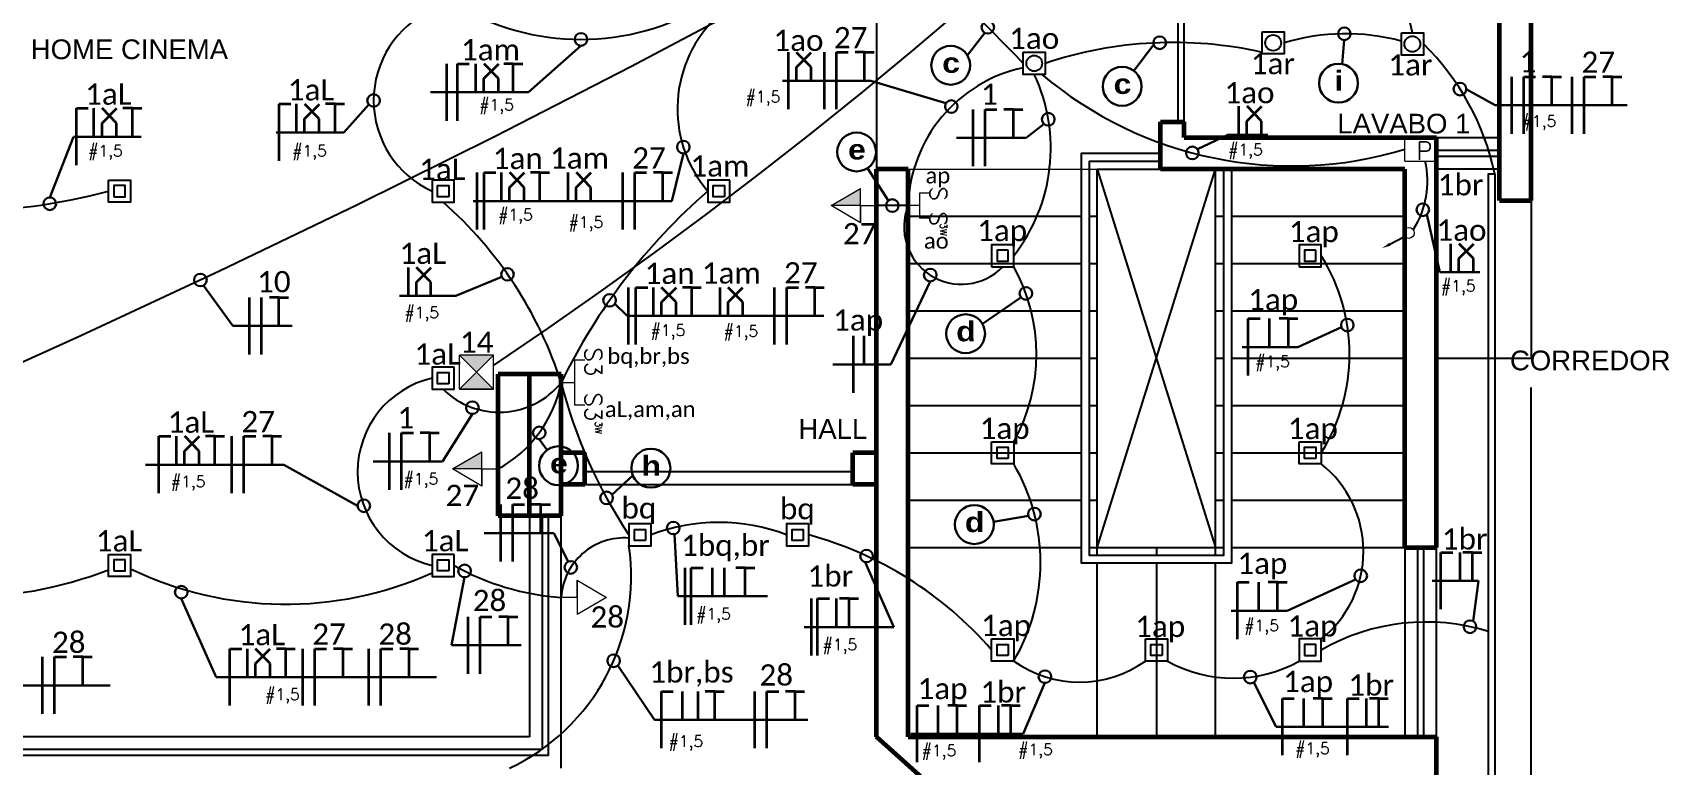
# Model space of a CAD drawing. Header units: millimetres. Extents: x 2775 to 3964, y 1473 to 2314.
# Drawn here: x 2938 to 2992.1, y 2089.1 to 2113.3 of the extents above; entities that cross this region are included whole.
import ezdxf
from ezdxf.enums import TextEntityAlignment as Align

# ---------------------------------------------------------------- set-up
doc = ezdxf.new("R2010")
doc.units = ezdxf.units.MM
for name, pattern in [('ACAD_ISO02W100', [15, 12, -3]), ('ACAD_ISO04W100', [30, 24, -3, 0, -3]), ('CONTINUO', [0]), ('DASHDOT2', [0.5, 0.25, -0.125, 0, -0.125]), ('DASHEDX2', [38.1, 25.4, -12.7])]:
    doc.linetypes.add(name, pattern=pattern)
for name, color, linetype in [('01', 254, 'Continuous'), ('02', 7, 'Continuous'), ('03', 254, 'Continuous'), ('04', 4, 'Continuous'), ('1', 2, 'Continuous'), ('Correções', 30, 'Continuous')]:
    doc.layers.add(name, color=color, linetype=linetype)
for name, color, linetype, lineweight in [('06', 252, 'Continuous', 60), ('deck', 35, 'Continuous', 5), ('EJEL05130C', 130, 'Continuous', 30), ('EJEL0550C', 50, 'Continuous', 35), ('EJEL0580C', 80, 'Continuous', 9), ('EJEL09210C', 210, 'Continuous', 9), ('EJEL25170C', 170, 'Continuous', 25), ('EJEL25170T', 170, 'ACAD_ISO02W100', 25), ('EJEL25170TP', 10, 'ACAD_ISO04W100', 25), ('EJEL3040C', 40, 'Continuous', 9), ('RDP COTAS TERRENO MDT PRIMITIVO', 7, 'Continuous', 0), ('Textos Iluminação', 111, 'DASHDOT2', 50)]:
    doc.layers.add(name, color=color, linetype=linetype, lineweight=lineweight)
doc.styles.add('CALIBRI - MUTABILE 25', font='calibri.ttf', dxfattribs={"height": 25})
doc.styles.add('M_abG50', font='', dxfattribs={"width": 1.1, "height": 0.13})
doc.styles.add('ROMANS', font='romans', dxfattribs={"height": 0.2})
doc.styles.add('SR60', font='simplex', dxfattribs={"height": 0.15})
doc.styles.add('SR80', font='SIMPLEX', dxfattribs={"height": 0.1})
doc.styles.get("Standard").update_dxf_attribs({"font": 'arial.ttf'})
doc.styles.get('M_abG50').set_extended_font_data('Arial Black')

# ---------------------------------------------------------------- blocks, each defined once
blk = doc.blocks.new('A')
at = {"layer": 'EJEL0580C'}
for p, q in [((480274.5, -164225.8), (480274.5, -164204.2)), ((480296.1, -164204.2), (480274.5, -164204.2)), ((480296.1, -164225.8), (480296.1, -164204.2)), ((480296.1, -164225.8), (480274.5, -164225.8))]:
    blk.add_line(p, q, dxfattribs=at)
at = {"layer": 'EJEL0580C', "ltscale": 0.015}
for p, q in [((480296.1, -164225.8), (480274.5, -164204.2)), ((480274.5, -164225.8), (480296.1, -164204.2))]:
    blk.add_line(p, q, dxfattribs=at)
blk = doc.blocks.new('ar condicionado de teto')
at = {"layer": 'deck', "linetype": 'CONTINUO', "ltscale": 5}
h = blk.add_hatch(color=3, dxfattribs=at)
h.dxf.hatch_style = 1
h.paths.add_polyline_path([(480296.1, -164204.2), (480274.5, -164204.2), (480285.3, -164215)])
h.paths.add_polyline_path([(480285.3, -164215), (480274.5, -164225.8), (480296.1, -164225.8)])
at = {"layer": 'EJEL0580C'}
blk.add_line((480296.1, -164225.8), (480296.1, -164204.2), dxfattribs=at)
blk.add_blockref('A', (0, 0), dxfattribs=at)
blk = doc.blocks.new('A$C30B02EAA')
at = {"layer": 'EJEL0580C'}
h = blk.add_hatch(color=256, dxfattribs=at)
h.dxf.hatch_style = 1
h.paths.add_polyline_path([(0, 0), (0, -16.9), (28.7, 0)])
for p, q in [((0, 0), (0, 16.9)), ((0, 16.9), (0, -16.9)), ((0, 16.9), (28.7, 0)), ((0, 0), (-15.9, 0)), ((28.7, 0), (0, -16.9)), ((0, 0), (28.7, 0))]:
    blk.add_line(p, q, dxfattribs=at)
blk = doc.blocks.new('A$C358D43A7')
at = {"layer": 'EJEL0580C'}
for p, q in [((0, 0), (0, 16.9)), ((0, 16.9), (0, -16.9)), ((0, 16.9), (28.7, 0)), ((0, 0), (-15.9, 0)), ((28.7, 0), (0, -16.9))]:
    blk.add_line(p, q, dxfattribs=at)
blk = doc.blocks.new('ci 1 mais inte')
at = {"layer": 'EJEL05130C'}
blk.add_line((75604.8, 32582.5), (75569.5, 32582.5), dxfattribs=at)
at = {"layer": 'EJEL0550C'}
for p, q in [((75573.4, 32600.6), (75580.9, 32600.6)), ((75598.9, 32600.6), (75592.9, 32600.6)), ((75598.9, 32600.6), (75604.9, 32600.6))]:
    blk.add_line(p, q, dxfattribs=at)
at = {"layer": 'EJEL0550C', "ltscale": 0.015}
for p, q in [((75573.4, 32564.5), (75573.4, 32600.6)), ((75586.9, 32582.5), (75586.9, 32600.6)), ((75598.9, 32582.5), (75598.9, 32600.6))]:
    blk.add_line(p, q, dxfattribs=at)
blk = doc.blocks.new('caixa de passagem')
at = {"layer": 'EJEL0580C'}
for p, q in [((480933.9, -163946.2), (480933.9, -163931.2)), ((480933.9, -163931.2), (480953.9, -163931.2)), ((480953.9, -163946.2), (480953.9, -163931.2)), ((480933.9, -163946.2), (480953.9, -163946.2))]:
    blk.add_line(p, q, dxfattribs=at)
at = {"layer": 'EJEL0580C', "style": 'SR80'}
blk.add_text('P', height=11.5, dxfattribs=at).set_placement((480941.1, -163945.4))
blk = doc.blocks.new('Eletroduto que sober')
at = {"layer": 'EJEL09210C', "linetype": 'ByBlock', "lineweight": -2}
blk.add_line((37626.687, 7031), (37626.578, 7030.942), dxfattribs=at)
at = {"layer": 'EJEL09210C'}
blk.add_circle((37626.547, 7030.915), 0.041, dxfattribs=at)
blk.add_solid([(37626.682, 7031.01), (37626.746, 7031.029), (37626.692, 7030.99)], dxfattribs=at)
blk = doc.blocks.new('xx')
at = {"layer": 'EJEL0550C', "ltscale": 0.015}
for p, q in [((29608.92, 22540.88), (29612.08, 22544.01)), ((29612.02, 22540.88), (29608.96, 22544.01)), ((29608.92, 22537.98), (29608.92, 22540.88)), ((29612.02, 22537.98), (29612.02, 22540.88))]:
    blk.add_line(p, q, dxfattribs=at)

msp = doc.modelspace()

# ---------------------------------------------------------------- linework, layer by layer
at = {"layer": '01', "linetype": 'DASHEDX2', "ltscale": 0.7}
for p, q in [((2965.888, 2116.043), (2965.888, 2108.752)), ((2987.498, 2107.711), (2987.498, 2102.504))]:
    msp.add_line(p, q, dxfattribs=at)
at = {"layer": '01', "ltscale": 5}
for p, q in [((2954.432, 2097.297), (2954.432, 2090.006)), ((2955.474, 2088.965), (2955.474, 2097.297)), ((2954.432, 2090.006), (2928.396, 2090.006))]:
    msp.add_line(p, q, dxfattribs=at)
at = {"layer": '01', "color": 40}
for points in [[(2978.62, 2113.283), (2979.349, 2113.283), (2979.349, 2112.554), (2978.62, 2112.554)], [(2983.216, 2113.245), (2983.945, 2113.245), (2983.945, 2112.516), (2983.216, 2112.516)], [(2970.731, 2112.606), (2971.46, 2112.606), (2971.46, 2111.877), (2970.731, 2111.877)], [(2940.529, 2108.388), (2941.258, 2108.388), (2941.258, 2107.659), (2940.529, 2107.659)], [(2940.709, 2107.839), (2941.078, 2107.839), (2941.078, 2108.207), (2940.709, 2108.207)], [(2951.941, 2108.388), (2951.212, 2108.388), (2951.212, 2107.659), (2951.941, 2107.659)], [(2951.761, 2107.839), (2951.392, 2107.839), (2951.392, 2108.207), (2951.761, 2108.207)], [(2961.046, 2108.388), (2960.316, 2108.388), (2960.316, 2107.659), (2961.046, 2107.659)], [(2960.865, 2107.839), (2960.497, 2107.839), (2960.497, 2108.207), (2960.865, 2108.207)], [(2969.689, 2105.524), (2970.418, 2105.524), (2970.418, 2106.253), (2969.689, 2106.253)], [(2970.238, 2106.072), (2969.87, 2106.072), (2969.87, 2105.704), (2970.238, 2105.704)], [(2979.844, 2105.524), (2980.573, 2105.524), (2980.573, 2106.253), (2979.844, 2106.253)], [(2980.392, 2106.072), (2980.024, 2106.072), (2980.024, 2105.704), (2980.392, 2105.704)], [(2951.941, 2102.209), (2951.212, 2102.209), (2951.212, 2101.48), (2951.941, 2101.48)], [(2951.761, 2101.66), (2951.392, 2101.66), (2951.392, 2102.028), (2951.761, 2102.028)], [(2969.689, 2099.744), (2970.418, 2099.744), (2970.418, 2099.015), (2969.689, 2099.015)], [(2970.238, 2099.195), (2969.87, 2099.195), (2969.87, 2099.563), (2970.238, 2099.563)], [(2979.844, 2099.744), (2980.573, 2099.744), (2980.573, 2099.015), (2979.844, 2099.015)], [(2980.392, 2099.195), (2980.024, 2099.195), (2980.024, 2099.563), (2980.392, 2099.563)], [(2958.442, 2097.036), (2957.713, 2097.036), (2957.713, 2096.307), (2958.442, 2096.307)], [(2958.261, 2096.487), (2957.893, 2096.487), (2957.893, 2096.855), (2958.261, 2096.855)], [(2963.649, 2097.036), (2962.92, 2097.036), (2962.92, 2096.307), (2963.649, 2096.307)], [(2963.468, 2096.487), (2963.1, 2096.487), (2963.1, 2096.855), (2963.468, 2096.855)], [(2940.529, 2096.029), (2941.258, 2096.029), (2941.258, 2095.3), (2940.529, 2095.3)], [(2940.709, 2095.481), (2941.078, 2095.481), (2941.078, 2095.849), (2940.709, 2095.849)], [(2969.689, 2093.235), (2970.418, 2093.235), (2970.418, 2092.506), (2969.689, 2092.506)], [(2970.238, 2092.686), (2969.87, 2092.686), (2969.87, 2093.054), (2970.238, 2093.054)], [(2974.767, 2093.235), (2975.496, 2093.235), (2975.496, 2092.506), (2974.767, 2092.506)], [(2975.315, 2092.686), (2974.947, 2092.686), (2974.947, 2093.054), (2975.315, 2093.054)], [(2980.573, 2093.235), (2979.844, 2093.235), (2979.844, 2092.506), (2980.573, 2092.506)], [(2980.024, 2092.686), (2980.392, 2092.686), (2980.392, 2093.054), (2980.024, 2093.054)]]:
    msp.add_lwpolyline(points, close=True, dxfattribs=at)
for centre in [(2978.984, 2112.918), (2983.58, 2112.881), (2971.095, 2112.241)]:
    msp.add_circle(centre, 0.26, dxfattribs=at)
at = {"layer": '02', "ltscale": 5}
for p, q in [((2984.374, 2109.794), (2986.457, 2109.794)), ((2984.374, 2109.377), (2986.457, 2109.377)), ((2986.457, 2109.169), (2984.374, 2109.169)), ((2973.178, 2108.752), (2983.332, 2108.752)), ((2973.178, 2095.995), (2973.178, 2108.752)), ((2973.178, 2108.752), (2977.084, 2096.255)), ((2973.178, 2096.255), (2977.084, 2108.752)), ((2977.084, 2095.995), (2977.084, 2108.752)), ((2986.457, 2108.752), (2984.374, 2108.752)), ((2966.93, 2107.19), (2972.658, 2107.19)), ((2972.918, 2107.19), (2973.178, 2107.19)), ((2977.084, 2107.19), (2977.344, 2107.19)), ((2977.604, 2107.19), (2983.332, 2107.19)), ((2966.93, 2105.628), (2972.658, 2105.628)), ((2972.918, 2105.628), (2973.178, 2105.628)), ((2977.084, 2105.628), (2977.344, 2105.628)), ((2977.604, 2105.628), (2983.332, 2105.628)), ((2966.93, 2104.066), (2972.658, 2104.066)), ((2972.918, 2104.066), (2973.178, 2104.066)), ((2977.084, 2104.066), (2977.344, 2104.066)), ((2977.604, 2104.066), (2983.332, 2104.066)), ((2966.93, 2102.504), (2972.658, 2102.504)), ((2972.918, 2102.504), (2973.178, 2102.504)), ((2977.084, 2102.504), (2977.344, 2102.504)), ((2977.604, 2102.504), (2983.332, 2102.504)), ((2966.93, 2100.942), (2972.658, 2100.942)), ((2972.918, 2100.942), (2973.178, 2100.942)), ((2977.084, 2100.942), (2977.344, 2100.942)), ((2977.604, 2100.942), (2983.332, 2100.942)), ((2966.93, 2099.379), (2972.658, 2099.379)), ((2972.918, 2099.379), (2973.178, 2099.379)), ((2977.084, 2099.379), (2977.344, 2099.379)), ((2977.604, 2099.379), (2983.332, 2099.379)), ((2966.93, 2097.817), (2972.658, 2097.817)), ((2972.918, 2097.817), (2973.178, 2097.817)), ((2977.084, 2097.817), (2977.344, 2097.817)), ((2977.604, 2097.817), (2983.332, 2097.817)), ((2954.849, 2097.297), (2954.849, 2089.59)), ((2955.057, 2089.382), (2955.057, 2097.297)), ((2966.93, 2096.255), (2972.658, 2096.255)), ((2972.918, 2096.255), (2973.178, 2096.255)), ((2973.178, 2096.255), (2977.084, 2096.255)), ((2975.131, 2096.255), (2975.131, 2095.995)), ((2977.084, 2096.255), (2977.344, 2096.255)), ((2977.604, 2096.255), (2983.332, 2096.255)), ((2983.332, 2096.255), (2983.332, 2090.006)), ((2983.749, 2096.255), (2983.749, 2090.006)), ((2983.957, 2090.006), (2983.957, 2096.255)), ((2984.374, 2090.006), (2984.374, 2096.255)), ((2973.178, 2090.006), (2973.178, 2095.734)), ((2975.131, 2095.734), (2975.131, 2090.006)), ((2977.084, 2090.006), (2977.084, 2095.734)), ((2954.849, 2089.59), (2928.396, 2089.59)), ((2955.057, 2089.382), (2928.396, 2089.382))]:
    msp.add_line(p, q, dxfattribs=at)
at = {"layer": '02', "linetype": 'DASHEDX2', "ltscale": 0.7}
for p in [(2984.374, 2102.504), (2987.498, 2083.758)]:
    msp.add_line(p, (2987.498, 2102.504), dxfattribs=at)
at = {"layer": '02', "ltscale": 5}
for points in [[(2976.042, 2110.315), (2976.042, 2113.96), (2975.834, 2113.96), (2975.834, 2110.315)], [(2965.107, 2098.755), (2956.255, 2098.755), (2956.255, 2098.338), (2965.107, 2098.338)]]:
    msp.add_lwpolyline(points, close=True, dxfattribs=at)
at = {"layer": '02', "color": 40, "ltscale": 15}
msp.add_lwpolyline([(2986.092, 2083.914), (2986.092, 2108.596), (2986.301, 2108.596), (2986.301, 2083.914)], dxfattribs=at)
at = {"layer": '03', "ltscale": 5}
for points in [[(2977.604, 2108.752), (2977.604, 2095.734), (2972.658, 2095.734), (2972.658, 2109.273), (2975.261, 2109.273)], [(2977.344, 2108.752), (2977.344, 2095.995), (2972.918, 2095.995), (2972.918, 2109.013), (2975.261, 2109.013)]]:
    msp.add_lwpolyline(points, dxfattribs=at)
at = {"layer": '06', "ltscale": 5}
for p, q in [((2986.457, 2107.711), (2986.457, 2116.043)), ((2987.498, 2107.711), (2987.498, 2116.043)), ((2975.261, 2108.752), (2975.261, 2110.315)), ((2975.261, 2110.315), (2976.042, 2110.315)), ((2976.042, 2109.794), (2976.042, 2110.315)), ((2976.042, 2109.794), (2984.374, 2109.794)), ((2984.374, 2096.255), (2984.374, 2109.794)), ((2965.888, 2090.006), (2965.888, 2108.752)), ((2966.93, 2108.752), (2965.888, 2108.752)), ((2966.93, 2090.006), (2966.93, 2108.752)), ((2983.332, 2108.752), (2975.261, 2108.752)), ((2983.332, 2096.255), (2983.332, 2108.752)), ((2986.457, 2107.711), (2987.498, 2107.711)), ((2953.391, 2097.297), (2953.391, 2101.983)), ((2955.474, 2101.983), (2953.391, 2101.983)), ((2954.432, 2097.297), (2954.432, 2101.983)), ((2955.474, 2097.297), (2955.474, 2101.983)), ((2956.255, 2099.379), (2955.474, 2099.379)), ((2956.255, 2098.338), (2956.255, 2099.379)), ((2965.107, 2098.338), (2965.107, 2099.379)), ((2965.888, 2099.379), (2965.107, 2099.379)), ((2956.255, 2098.338), (2955.474, 2098.338)), ((2965.888, 2098.338), (2965.107, 2098.338)), ((2955.474, 2097.297), (2953.391, 2097.297)), ((2983.332, 2096.255), (2984.374, 2096.255)), ((2984.374, 2073.39), (2965.888, 2090.006)), ((2966.93, 2090.006), (2984.374, 2090.006)), ((2984.374, 2088.444), (2984.374, 2090.006))]:
    msp.add_line(p, q, dxfattribs=at)
at = {"layer": '1', "color": 40}
for points in [[(2951.941, 2096.029), (2951.212, 2096.029), (2951.212, 2095.3), (2951.941, 2095.3)], [(2951.761, 2095.481), (2951.392, 2095.481), (2951.392, 2095.849), (2951.761, 2095.849)]]:
    msp.add_lwpolyline(points, close=True, dxfattribs=at)
at = {"layer": 'EJEL05130C'}
for p, q in [((2954.395, 2111.286), (2956.129, 2112.824)), ((2968.89, 2112.506), (2969.465, 2113.249)), ((2975.041, 2112.858), (2974.388, 2111.991)), ((2981.333, 2113.009), (2981.261, 2112.218)), ((2954.395, 2111.286), (2951.162, 2111.286)), ((2965.698, 2111.666), (2962.788, 2111.666)), ((2965.698, 2111.666), (2968.18, 2110.923)), ((2986.313, 2110.857), (2985.359, 2111.392)), ((2948.303, 2109.96), (2949.124, 2110.88)), ((2990.676, 2110.857), (2986.313, 2110.857)), ((2970.827, 2109.783), (2971.418, 2110.24)), ((2941.613, 2109.82), (2939.371, 2109.82)), ((2948.303, 2109.96), (2946.06, 2109.96)), ((2970.827, 2109.783), (2968.531, 2109.783)), ((2977.492, 2109.885), (2976.483, 2109.408)), ((2977.492, 2109.885), (2978.804, 2109.885)), ((2959.134, 2107.696), (2959.51, 2109.269)), ((2965.585, 2108.782), (2966.278, 2107.706)), ((2959.134, 2107.696), (2952.566, 2107.696)), ((2984.491, 2105.345), (2984.06, 2107.247)), ((2984.491, 2105.345), (2985.803, 2105.345)), ((2951.992, 2104.564), (2953.512, 2105.195)), ((2966.362, 2102.301), (2967.662, 2105.043)), ((2951.992, 2104.564), (2950.14, 2104.564)), ((2957.649, 2103.901), (2957.248, 2104.302)), ((2970.657, 2104.514), (2969.385, 2103.636)), ((2964.148, 2103.901), (2957.649, 2103.901)), ((2946.593, 2103.57), (2944.634, 2103.57)), ((2979.8, 2102.875), (2981.235, 2103.532)), ((2966.362, 2102.301), (2964.447, 2102.301)), ((2951.559, 2099.1), (2952.546, 2100.664)), ((2946.317, 2098.988), (2941.746, 2098.988)), ((2946.317, 2098.988), (2948.75, 2097.633)), ((2951.559, 2099.1), (2949.263, 2099.1)), ((2969.753, 2097.098), (2970.902, 2097.296)), ((2955.231, 2096.732), (2952.936, 2096.732)), ((2955.231, 2096.732), (2955.708, 2095.789)), ((2959.327, 2094.643), (2959.22, 2096.696)), ((2965.508, 2095.772), (2966.458, 2093.63)), ((2952.286, 2095.272), (2951.855, 2093.025)), ((2979.442, 2094.165), (2981.706, 2095.2)), ((2985.76, 2095.157), (2984.231, 2095.157)), ((2985.76, 2095.157), (2985.589, 2093.82)), ((2944.087, 2091.973), (2942.931, 2094.571)), ((2962.285, 2094.643), (2959.327, 2094.643)), ((2966.458, 2093.63), (2963.5, 2093.63)), ((2954.151, 2093.025), (2951.855, 2093.025)), ((2951.357, 2091.973), (2944.087, 2091.973)), ((2970.728, 2090.103), (2971.449, 2091.782)), ((2979.087, 2090.335), (2978.341, 2091.803)), ((2940.581, 2091.703), (2933.311, 2091.703)), ((2963.624, 2090.566), (2958.558, 2090.566)), ((2970.728, 2090.103), (2967.019, 2090.103)), ((2982.797, 2090.335), (2979.087, 2090.335))]:
    msp.add_line(p, q, dxfattribs=at)
at = {"layer": 'EJEL05130C', "ltscale": 5}
for p, q in [((2939.371, 2109.82), (2938.591, 2107.814)), ((2944.634, 2103.57), (2943.667, 2104.906)), ((2954.75, 2099.833), (2955.008, 2099.471)), ((2957.843, 2098.633), (2957.153, 2097.999)), ((2958.558, 2090.566), (2957.343, 2092.358))]:
    msp.add_line(p, q, dxfattribs=at)
at = {"layer": 'EJEL05130C'}
for centre, radius in [((2969.562, 2113.434), 0.208), ((2981.333, 2113.217), 0.208), ((2956.129, 2113.032), 0.208), ((2968.338, 2112.178), 0.642), ((2975.239, 2112.922), 0.208), ((2973.997, 2111.482), 0.642), ((2981.14, 2111.587), 0.642), ((2949.283, 2111.015), 0.208), ((2985.151, 2111.392), 0.208), ((2968.358, 2110.815), 0.208), ((2971.559, 2110.394), 0.208), ((2959.51, 2109.477), 0.208), ((2965.23, 2109.316), 0.642), ((2976.316, 2109.283), 0.208), ((2966.409, 2107.544), 0.208), ((2983.925, 2107.406), 0.208), ((2953.704, 2105.275), 0.208), ((2967.662, 2105.251), 0.208), ((2970.819, 2104.645), 0.208), ((2957.075, 2104.417), 0.208), ((2968.829, 2103.314), 0.642), ((2981.432, 2103.598), 0.208), ((2952.546, 2100.872), 0.208), ((2955.389, 2098.954), 0.642), ((2958.438, 2098.873), 0.642), ((2948.959, 2097.633), 0.208), ((2969.116, 2097.012), 0.642), ((2971.101, 2097.358), 0.208), ((2965.558, 2095.974), 0.208), ((2952.286, 2095.481), 0.208), ((2955.795, 2095.599), 0.208), ((2981.875, 2095.321), 0.208), ((2942.931, 2094.78), 0.208), ((2985.484, 2093.64), 0.208), ((2971.449, 2091.99), 0.208), ((2978.228, 2091.978), 0.208)]:
    msp.add_circle(centre, radius, dxfattribs=at)
at = {"layer": 'EJEL05130C', "ltscale": 5}
for centre in [(2938.591, 2107.606), (2943.563, 2105.087), (2954.75, 2100.041), (2956.974, 2097.892), (2959.175, 2096.9), (2957.208, 2092.517)]:
    msp.add_circle(centre, 0.208, dxfattribs=at)
at = {"layer": 'EJEL0550C', "ltscale": 0.015}
for p, q in [((2962.978, 2110.728), (2962.978, 2112.605)), ((2964.169, 2110.728), (2964.169, 2112.605)), ((2964.567, 2110.728), (2964.567, 2112.605)), ((2965.496, 2111.666), (2965.496, 2112.605)), ((2951.697, 2110.347), (2951.697, 2112.224)), ((2952.048, 2110.347), (2952.048, 2112.224)), ((2952.661, 2111.286), (2952.661, 2112.224)), ((2953.894, 2111.286), (2953.894, 2112.224)), ((2986.86, 2109.918), (2986.86, 2111.795)), ((2987.258, 2109.918), (2987.258, 2111.795)), ((2988.187, 2110.857), (2988.187, 2111.795)), ((2988.852, 2109.918), (2988.852, 2111.795)), ((2989.25, 2109.918), (2989.25, 2111.795)), ((2990.179, 2110.857), (2990.179, 2111.795)), ((2939.472, 2108.881), (2939.472, 2110.758)), ((2940.05, 2109.82), (2940.05, 2110.758)), ((2941.319, 2109.82), (2941.319, 2110.758)), ((2946.162, 2109.022), (2946.162, 2110.899)), ((2946.74, 2109.96), (2946.74, 2110.899)), ((2948.008, 2109.96), (2948.008, 2110.899)), ((2969.078, 2108.845), (2969.078, 2110.722)), ((2969.476, 2108.845), (2969.476, 2110.722)), ((2970.405, 2109.783), (2970.405, 2110.722)), ((2977.851, 2109.885), (2977.851, 2110.823)), ((2952.705, 2106.757), (2952.705, 2108.634)), ((2952.93, 2106.757), (2952.93, 2108.634)), ((2953.507, 2107.696), (2953.507, 2108.634)), ((2954.776, 2107.696), (2954.776, 2108.634)), ((2955.707, 2107.696), (2955.707, 2108.634)), ((2957.509, 2106.757), (2957.509, 2108.634)), ((2957.907, 2106.757), (2957.907, 2108.634)), ((2958.836, 2107.696), (2958.836, 2108.634)), ((2984.85, 2105.345), (2984.85, 2106.284)), ((2950.429, 2104.564), (2950.429, 2105.502)), ((2957.701, 2102.963), (2957.701, 2104.84)), ((2957.944, 2102.963), (2957.944, 2104.84)), ((2958.521, 2103.901), (2958.521, 2104.84)), ((2959.79, 2103.901), (2959.79, 2104.84)), ((2960.721, 2103.901), (2960.721, 2104.84)), ((2962.523, 2102.963), (2962.523, 2104.84)), ((2962.921, 2102.963), (2962.921, 2104.84)), ((2963.85, 2103.901), (2963.85, 2104.84)), ((2945.181, 2102.631), (2945.181, 2104.509)), ((2945.578, 2102.631), (2945.578, 2104.509)), ((2946.157, 2103.57), (2946.157, 2104.509)), ((2965.124, 2101.363), (2965.124, 2103.24)), ((2965.479, 2102.301), (2965.479, 2103.24)), ((2942.196, 2098.05), (2942.196, 2099.927)), ((2942.774, 2098.988), (2942.774, 2099.927)), ((2944.043, 2098.988), (2944.043, 2099.927)), ((2944.605, 2098.05), (2944.605, 2099.927)), ((2945.003, 2098.05), (2945.003, 2099.927)), ((2945.932, 2098.988), (2945.932, 2099.927)), ((2949.81, 2098.162), (2949.81, 2100.039)), ((2950.208, 2098.162), (2950.208, 2100.039)), ((2951.137, 2099.1), (2951.137, 2100.039)), ((2953.482, 2095.794), (2953.482, 2097.671)), ((2953.88, 2095.794), (2953.88, 2097.671)), ((2954.809, 2096.732), (2954.809, 2097.671)), ((2984.525, 2094.218), (2984.525, 2096.095)), ((2985.153, 2095.157), (2985.153, 2096.095)), ((2985.561, 2095.157), (2985.561, 2096.095)), ((2959.565, 2093.704), (2959.565, 2095.581)), ((2959.771, 2093.704), (2959.771, 2095.581)), ((2960.47, 2094.643), (2960.47, 2095.581)), ((2960.873, 2094.643), (2960.873, 2095.581)), ((2961.556, 2094.643), (2961.556, 2095.581)), ((2963.738, 2092.691), (2963.738, 2094.568)), ((2963.944, 2092.691), (2963.944, 2094.568)), ((2964.571, 2093.63), (2964.571, 2094.568)), ((2964.979, 2093.63), (2964.979, 2094.568)), ((2952.402, 2092.086), (2952.402, 2093.963)), ((2952.8, 2092.086), (2952.8, 2093.963)), ((2953.729, 2093.025), (2953.729, 2093.963)), ((2944.537, 2091.034), (2944.537, 2092.911)), ((2945.114, 2091.973), (2945.114, 2092.911)), ((2946.383, 2091.973), (2946.383, 2092.911)), ((2946.946, 2091.034), (2946.946, 2092.911)), ((2947.344, 2091.034), (2947.344, 2092.911)), ((2948.273, 2091.973), (2948.273, 2092.911)), ((2949.128, 2091.034), (2949.128, 2092.911)), ((2949.526, 2091.034), (2949.526, 2092.911)), ((2950.455, 2091.973), (2950.455, 2092.911)), ((2938.352, 2090.765), (2938.352, 2092.642)), ((2938.75, 2090.765), (2938.75, 2092.642)), ((2939.679, 2091.703), (2939.679, 2092.642)), ((2958.785, 2089.628), (2958.785, 2091.505)), ((2959.484, 2090.566), (2959.484, 2091.505)), ((2960.002, 2090.566), (2960.002, 2091.505)), ((2960.547, 2090.566), (2960.547, 2091.505)), ((2961.872, 2089.628), (2961.872, 2091.505)), ((2962.27, 2089.628), (2962.27, 2091.505)), ((2963.199, 2090.566), (2963.199, 2091.505)), ((2979.293, 2089.396), (2979.293, 2091.273)), ((2979.992, 2090.335), (2979.992, 2091.273)), ((2980.62, 2090.335), (2980.62, 2091.273)), ((2981.437, 2089.396), (2981.437, 2091.273)), ((2982.065, 2090.335), (2982.065, 2091.273)), ((2982.473, 2090.335), (2982.473, 2091.273)), ((2967.225, 2089.165), (2967.225, 2091.042)), ((2967.924, 2090.103), (2967.924, 2091.042)), ((2968.552, 2090.103), (2968.552, 2091.042)), ((2969.287, 2089.165), (2969.287, 2091.042)), ((2969.914, 2090.103), (2969.914, 2091.042)), ((2970.322, 2090.103), (2970.322, 2091.042))]:
    msp.add_line(p, q, dxfattribs=at)
at = {"layer": 'EJEL0550C'}
for p, q in [((2964.567, 2112.605), (2964.955, 2112.605)), ((2965.496, 2112.605), (2965.183, 2112.605)), ((2965.496, 2112.605), (2965.808, 2112.605)), ((2952.048, 2112.224), (2952.437, 2112.224)), ((2953.894, 2112.224), (2953.582, 2112.224)), ((2953.894, 2112.224), (2954.207, 2112.224)), ((2987.258, 2111.795), (2987.646, 2111.795)), ((2988.187, 2111.795), (2987.874, 2111.795)), ((2988.187, 2111.795), (2988.499, 2111.795)), ((2989.25, 2111.795), (2989.639, 2111.795)), ((2990.179, 2111.795), (2989.867, 2111.795)), ((2990.179, 2111.795), (2990.492, 2111.795)), ((2939.472, 2110.758), (2939.861, 2110.758)), ((2941.319, 2110.758), (2941.006, 2110.758)), ((2941.319, 2110.758), (2941.631, 2110.758)), ((2946.162, 2110.899), (2946.551, 2110.899)), ((2948.008, 2110.899), (2947.696, 2110.899)), ((2948.008, 2110.899), (2948.321, 2110.899)), ((2969.476, 2110.722), (2969.864, 2110.722)), ((2970.405, 2110.722), (2970.092, 2110.722)), ((2970.405, 2110.722), (2970.717, 2110.722)), ((2952.93, 2108.634), (2953.319, 2108.634)), ((2954.776, 2108.634), (2954.464, 2108.634)), ((2954.776, 2108.634), (2955.089, 2108.634)), ((2957.907, 2108.634), (2958.296, 2108.634)), ((2958.836, 2108.634), (2958.524, 2108.634)), ((2958.836, 2108.634), (2959.149, 2108.634)), ((2957.944, 2104.84), (2958.333, 2104.84)), ((2959.79, 2104.84), (2959.478, 2104.84)), ((2959.79, 2104.84), (2960.103, 2104.84)), ((2962.921, 2104.84), (2963.31, 2104.84)), ((2963.85, 2104.84), (2963.538, 2104.84)), ((2963.85, 2104.84), (2964.163, 2104.84)), ((2946.157, 2104.509), (2945.845, 2104.509)), ((2946.157, 2104.509), (2946.469, 2104.509)), ((2942.196, 2099.927), (2942.585, 2099.927)), ((2944.043, 2099.927), (2943.73, 2099.927)), ((2944.043, 2099.927), (2944.355, 2099.927)), ((2945.003, 2099.927), (2945.392, 2099.927)), ((2945.932, 2099.927), (2945.62, 2099.927)), ((2945.932, 2099.927), (2946.244, 2099.927)), ((2950.208, 2100.039), (2950.596, 2100.039)), ((2951.137, 2100.039), (2950.824, 2100.039)), ((2951.137, 2100.039), (2951.449, 2100.039)), ((2953.88, 2097.671), (2954.269, 2097.671)), ((2954.809, 2097.671), (2954.497, 2097.671)), ((2954.809, 2097.671), (2955.122, 2097.671)), ((2984.525, 2096.095), (2984.914, 2096.095)), ((2985.561, 2096.095), (2985.248, 2096.095)), ((2985.561, 2096.095), (2985.873, 2096.095)), ((2959.771, 2095.581), (2960.16, 2095.581)), ((2961.556, 2095.581), (2961.244, 2095.581)), ((2961.556, 2095.581), (2961.869, 2095.581)), ((2963.944, 2094.568), (2964.333, 2094.568)), ((2964.979, 2094.568), (2964.667, 2094.568)), ((2964.979, 2094.568), (2965.292, 2094.568)), ((2952.8, 2093.963), (2953.189, 2093.963)), ((2953.729, 2093.963), (2953.417, 2093.963)), ((2953.729, 2093.963), (2954.041, 2093.963)), ((2944.537, 2092.911), (2944.926, 2092.911)), ((2946.383, 2092.911), (2946.071, 2092.911)), ((2946.383, 2092.911), (2946.696, 2092.911)), ((2947.344, 2092.911), (2947.732, 2092.911)), ((2948.273, 2092.911), (2947.96, 2092.911)), ((2948.273, 2092.911), (2948.585, 2092.911)), ((2949.526, 2092.911), (2949.915, 2092.911)), ((2950.455, 2092.911), (2950.143, 2092.911)), ((2950.455, 2092.911), (2950.767, 2092.911)), ((2938.75, 2092.642), (2939.139, 2092.642)), ((2939.679, 2092.642), (2939.366, 2092.642)), ((2939.679, 2092.642), (2939.991, 2092.642)), ((2958.785, 2091.505), (2959.174, 2091.505)), ((2960.547, 2091.505), (2960.235, 2091.505)), ((2960.547, 2091.505), (2960.86, 2091.505)), ((2962.27, 2091.505), (2962.658, 2091.505)), ((2963.199, 2091.505), (2962.886, 2091.505)), ((2963.199, 2091.505), (2963.511, 2091.505)), ((2979.293, 2091.273), (2979.682, 2091.273)), ((2980.62, 2091.273), (2980.308, 2091.273)), ((2980.62, 2091.273), (2980.932, 2091.273)), ((2981.437, 2091.273), (2981.826, 2091.273)), ((2982.473, 2091.273), (2982.16, 2091.273)), ((2982.473, 2091.273), (2982.785, 2091.273)), ((2967.225, 2091.042), (2967.614, 2091.042)), ((2968.552, 2091.042), (2968.239, 2091.042)), ((2968.552, 2091.042), (2968.864, 2091.042)), ((2969.287, 2091.042), (2969.676, 2091.042)), ((2970.322, 2091.042), (2970.01, 2091.042)), ((2970.322, 2091.042), (2970.635, 2091.042))]:
    msp.add_line(p, q, dxfattribs=at)
at = {"layer": 'EJEL0580C'}
for p, q in [((2967.303, 2107.958), (2967.303, 2107.131)), ((2967.653, 2107.958), (2967.303, 2107.958)), ((2967.303, 2107.544), (2966.93, 2107.544)), ((2967.654, 2107.131), (2967.303, 2107.131)), ((2952.12, 2101.481), (2952.12, 2102.604)), ((2955.91, 2102.439), (2955.91, 2100.954)), ((2956.26, 2102.439), (2955.91, 2102.439)), ((2952.12, 2101.481), (2953.244, 2101.481)), ((2955.91, 2101.696), (2955.474, 2101.696)), ((2956.26, 2100.954), (2955.91, 2100.954))]:
    msp.add_line(p, q, dxfattribs=at)
at = {"layer": 'EJEL0580C', "ltscale": 0.015}
msp.add_line((2952.12, 2102.604), (2953.244, 2101.481), dxfattribs=at)
at = {"layer": 'EJEL25170C', "ltscale": 5}
for centre, radius, start, end in [((2906.456, 2050.388), 89.202, 43.90016, 47.3933), ((2978.927, 2112.44), 4.723, 9.8192, 47.3352), ((2952.566, 2111.015), 3.283, 114.3546, 245.6454), ((2956.129, 2121.11), 8.077, 238.7716, 301.2284), ((2963.503, 2110.742), 4.189, 132.3549, 220.4711), ((2975.69, 2099.595), 13.335, 77.3068, 108.4929), ((2981.387, 2106.123), 7.094, 75.086, 106.6958), ((2978.028, 2106.838), 8.457, 12.0008, 45.6042), ((2971.741, 2107.39), 4.814, 102.1133, 178.1636), ((2965.881, 2109.434), 5.759, 321.9991, 25.1019), ((2979.612, 2121.663), 12.811, 229.8053, 286.8791), ((2935.552, 2126.425), 19.063, 254.8655, 285.1345), ((2973.472, 2092.938), 20.016, 131.0913, 154.0542), ((2942.726, 2097.62), 13.384, 17.7312, 48.5997), ((2968.692, 2106.844), 1.897, 158.3296, 315.892), ((2975.38, 2102.634), 6.128, 327.9208, 32.0792), ((2965.24, 2102.634), 5.93, 330.8349, 29.1651), ((2951.924, 2098.755), 3.171, 102.9759, 257.0241), ((2953.427, 2103.355), 2.635, 225.3807, 320.9634), ((2951.404, 2102.491), 4.146, 298.6256, 348.9442), ((2971.343, 2105.757), 16.38, 194.3563, 213.6872), ((2964.872, 2095.76), 6.431, 329.5964, 30.4036), ((2978.267, 2096.125), 3.697, 308.5856, 51.4144), ((2960.681, 2090.771), 6.311, 69.2223, 110.7834), ((2960.397, 2084.804), 12.305, 40.9596, 74.6751), ((2935.502, 2108.796), 14.201, 249.6967, 290.7305), ((2946.373, 2106.16), 11.778, 244.2587, 294.2565), ((2956.024, 2102.88), 8.29, 240.4978, 266.1959), ((2984.03, 2086.861), 6.933, 72.6978, 119.9146), ((2972.593, 2095.562), 3.751, 234.5767, 305.4233), ((2977.67, 2096.42), 4.477, 240.952, 299.048)]:
    msp.add_arc(centre, radius, start, end, dxfattribs=at)
at = {"layer": 'EJEL25170C'}
msp.add_arc((2957.563, 2094.479), 2.093, 85.8848, 176.4645, dxfattribs=at)
at = {"layer": 'EJEL25170T'}
msp.add_line((2966.93, 2107.544), (2965.888, 2107.544), dxfattribs=at)
at = {"layer": 'EJEL25170T', "ltscale": 5}
msp.add_arc((2981.098, 2108.356), 2.983, 327.3643, 12.7241, dxfattribs=at)
at = {"layer": 'EJEL25170T', "linetype": 'Continuous', "ltscale": 5}
msp.add_arc((2950.777, 2095.302), 7.008, 295.278, 8.2472, dxfattribs=at)
at = {"layer": 'EJEL25170TP', "ltscale": 5}
for centre, radius, start, end in [((2777.182, 2458.298), 390.437, 289.39008, 301.26122), ((2860.253, 2240.433), 166.55, 303.9406, 315.86925)]:
    msp.add_arc(centre, radius, start, end, dxfattribs=at)
at = {"layer": 'RDP COTAS TERRENO MDT PRIMITIVO', "ltscale": 5}
msp.add_line((2966.93, 2108.752), (2973.178, 2108.752), dxfattribs=at)

# ---------------------------------------------------------------- block references
at = {"layer": 'Correções', "xscale": 4.425354258072447, "yscale": 4.425354258072447, "zscale": 4.425354258072447, "rotation": 180}
msp.add_blockref('Eletroduto que sober', (169494.259, 33220.933), dxfattribs=at)
at = {"layer": 'EJEL05130C', "xscale": 0.1555925336714692, "yscale": 0.1555925336714692, "zscale": 0.1555925336714692}
for p in [(-1643.684, -1395.075), (-1654, -1395.456), (-1666.612, -1396.922), (-1659.922, -1396.781), (-1628.81, -1396.857), (-1653.154, -1399.046), (-1650.954, -1399.046), (-1621.812, -1401.397), (-1656.232, -1402.178), (-1648.14, -1402.84), (-1645.94, -1402.84), (-1663.888, -1407.753), (-1661.547, -1414.769)]:
    msp.add_blockref('xx', p, dxfattribs=at)
at = {"layer": 'EJEL0580C', "xscale": 0.03363269236135059, "yscale": 0.03363269236135059, "zscale": 0.03363269236135059, "rotation": 180}
for p in [(2965.354, 2107.544), (2952.857, 2098.851)]:
    msp.add_blockref('A$C30B02EAA', p, dxfattribs=at)
at = {"layer": 'EJEL0580C'}
for name, p, xscale, yscale, zscale in [('ar condicionado de teto', (-22056.819, 10653.076), 0.0520721804797605, 0.0520721804797605, 0.0520721804797605), ('A$C358D43A7', (2956.008, 2094.608), 0.03363269236135059, 0.03363269236135059, 0.03363269236135059)]:
    msp.add_blockref(name, p, dxfattribs=dict(at, xscale=xscale, yscale=yscale, zscale=zscale))
at = {"layer": 'EJEL25170C', "xscale": 0.0520721804797605, "yscale": 0.0520721804797605, "zscale": 0.0520721804797605}
msp.add_blockref('caixa de passagem', (-22059.944, 10646.046), dxfattribs=at)
at = {"layer": 'EJEL25170C', "linetype": 'CONTINUO', "xscale": 0.0520721804797605, "yscale": 0.0520721804797605, "zscale": 0.0520721804797605}
for p in [(-957.109, 406.232), (-957.467, 397.521)]:
    msp.add_blockref('ci 1 mais inte', p, dxfattribs=at)

# ---------------------------------------------------------------- texts
at = {"layer": '04'}
for s, p in [('HOME CINEMA', (2937.962, 2112.38)), ('LAVABO 1', (2981.1, 2109.925)), ('CORREDOR', (2986.801, 2102.106)), ('HALL', (2963.308, 2099.842))]:
    msp.add_text(s, height=0.6509, dxfattribs=at).set_placement(p)
at = {"layer": 'EJEL0550C', "style": 'ROMANS'}
for p in [(2961.568, 2110.952), (2952.771, 2110.687), (2987.19, 2110.145), (2939.856, 2109.167), (2946.594, 2109.167), (2977.498, 2109.203), (2953.394, 2107.056), (2955.721, 2106.813), (2984.523, 2104.706), (2950.301, 2103.829), (2958.429, 2103.241), (2960.837, 2103.214), (2978.389, 2102.207), (2950.275, 2098.336), (2942.587, 2098.247), (2959.932, 2093.874), (2978.032, 2093.496), (2964.105, 2092.861), (2945.698, 2091.219), (2959.021, 2089.672), (2967.378, 2089.368), (2970.564, 2089.399), (2979.708, 2089.435)]:
    msp.add_text('#1,5', height=0.3763, dxfattribs=at).set_placement(p)
at = {"layer": 'EJEL0580C'}
for s, height, style, p in [('S', 0.558, 'SR80', (2967.652, 2108.176)), ('S', 0.558, 'SR80', (2967.653, 2107.35)), ('3W', 0.2233, 'SR60', (2967.99, 2106.96)), ('S3', 0.5583, 'SR80', (2956.26, 2102.863)), ('S3', 0.5583, 'SR80', (2956.26, 2101.377)), ('3W', 0.2233, 'SR60', (2956.6, 2100.417))]:
    msp.add_text(s, height=height, rotation=270, dxfattribs=dict(at, style=style)).set_placement(p)
at = {"layer": 'EJEL3040C', "style": 'M_abG50'}
for s, p in [('c', (2968.35, 2112.259)), ('c', (2974.008, 2111.563)), ('i', (2981.151, 2111.668)), ('e', (2965.241, 2109.397)), ('d', (2968.84, 2103.394)), ('h', (2958.45, 2098.954)), ('e', (2955.401, 2099.035)), ('d', (2969.128, 2097.093))]:
    msp.add_text(s, height=0.662, dxfattribs=at).set_placement(p, align=Align.MIDDLE_CENTER)
at = {"layer": 'Textos Iluminação', "linetype": 'CONTINUO', "style": 'CALIBRI - MUTABILE 25'}
for s, height, p in [('1ao', 0.701, (2962.483, 2112.652)), ('1ao', 0.701, (2970.266, 2112.717)), ('1am', 0.701, (2952.166, 2112.34)), ('1ar', 0.701, (2978.245, 2111.882)), ('1ar', 0.701, (2982.785, 2111.841)), ('1aL', 0.701, (2946.449, 2111.017)), ('1aL', 0.701, (2939.759, 2110.876)), ('1ao', 0.701, (2977.375, 2110.924)), ('1aL', 0.701, (2950.785, 2108.393)), ('1an', 0.701, (2953.217, 2108.752)), ('1am', 0.701, (2955.105, 2108.764)), ('1am', 0.701, (2959.741, 2108.504)), ('ap', 0.5225, (2967.504, 2108.278)), ('1br', 0.701, (2984.418, 2107.882)), ('27', 0.701, (2964.778, 2106.267)), ('1ap', 0.701, (2969.209, 2106.371)), ('1ap', 0.701, (2979.501, 2106.337)), ('1ao', 0.701, (2984.374, 2106.384)), ('1aL', 0.701, (2950.139, 2105.62)), ('ao', 0.5225, (2967.452, 2106.122)), ('1an', 0.701, (2958.231, 2104.958)), ('1am', 0.701, (2960.119, 2104.969)), ('1ap', 0.701, (2978.159, 2104.092)), ('1ap', 0.701, (2964.454, 2103.417)), ('14', 0.701, (2952.131, 2102.683)), ('1aL', 0.701, (2950.631, 2102.294)), ('bq,br,bs', 0.5225, (2956.999, 2102.314)), ('aL,am,an', 0.5225, (2956.918, 2100.562)), ('1aL', 0.701, (2942.483, 2100.045)), ('1ap', 0.701, (2969.292, 2099.839)), ('1ap', 0.701, (2979.469, 2099.835)), ('27', 0.701, (2951.658, 2097.625)), ('bq', 0.701, (2957.467, 2097.209)), ('bq', 0.701, (2962.7, 2097.186)), ('1aL', 0.701, (2940.111, 2096.125)), ('1aL', 0.701, (2950.877, 2096.131)), ('1bq,br', 0.701, (2959.435, 2095.978)), ('1br', 0.701, (2984.554, 2096.188)), ('1ap', 0.701, (2977.801, 2095.382)), ('1br', 0.701, (2963.608, 2094.965)), ('28', 0.701, (2956.443, 2093.612)), ('1ap', 0.701, (2969.338, 2093.332)), ('1ap', 0.701, (2974.429, 2093.299)), ('1ap', 0.701, (2979.457, 2093.316)), ('1aL', 0.701, (2944.824, 2093.029)), ('1br,bs', 0.701, (2958.387, 2091.795)), ('1ap', 0.701, (2967.243, 2091.248)), ('1br', 0.701, (2969.316, 2091.135)), ('1ap', 0.701, (2979.311, 2091.48)), ('1br', 0.701, (2981.466, 2091.366))]:
    msp.add_text(s, height=height, dxfattribs=at).set_placement(p)
at = {"layer": 'Textos Iluminação', "ltscale": 100, "char_height": 0.701, "attachment_point": 1, "style": 'CALIBRI - MUTABILE 25'}
for s, insert in [('27', (2964.48, 2113.44)), ('1', (2987.12, 2112.646)), ('27', (2989.164, 2112.63)), ('1', (2969.338, 2111.573)), ('27', (2957.821, 2109.469)), ('10', (2945.436, 2105.384)), ('27', (2962.835, 2105.675)), ('1', (2950.07, 2100.89)), ('27', (2944.916, 2100.762)), ('28', (2953.634, 2098.563)), ('28', (2952.554, 2094.856)), ('28', (2938.663, 2093.476)), ('27', (2947.257, 2093.746)), ('28', (2949.439, 2093.746)), ('28', (2962.023, 2092.397))]:
    msp.add_mtext_dynamic_manual_height_columns(s, width=0.89815, gutter_width=3.274, heights=[0], dxfattribs=dict(at, insert=insert))

doc.saveas('drawing.dxf')
